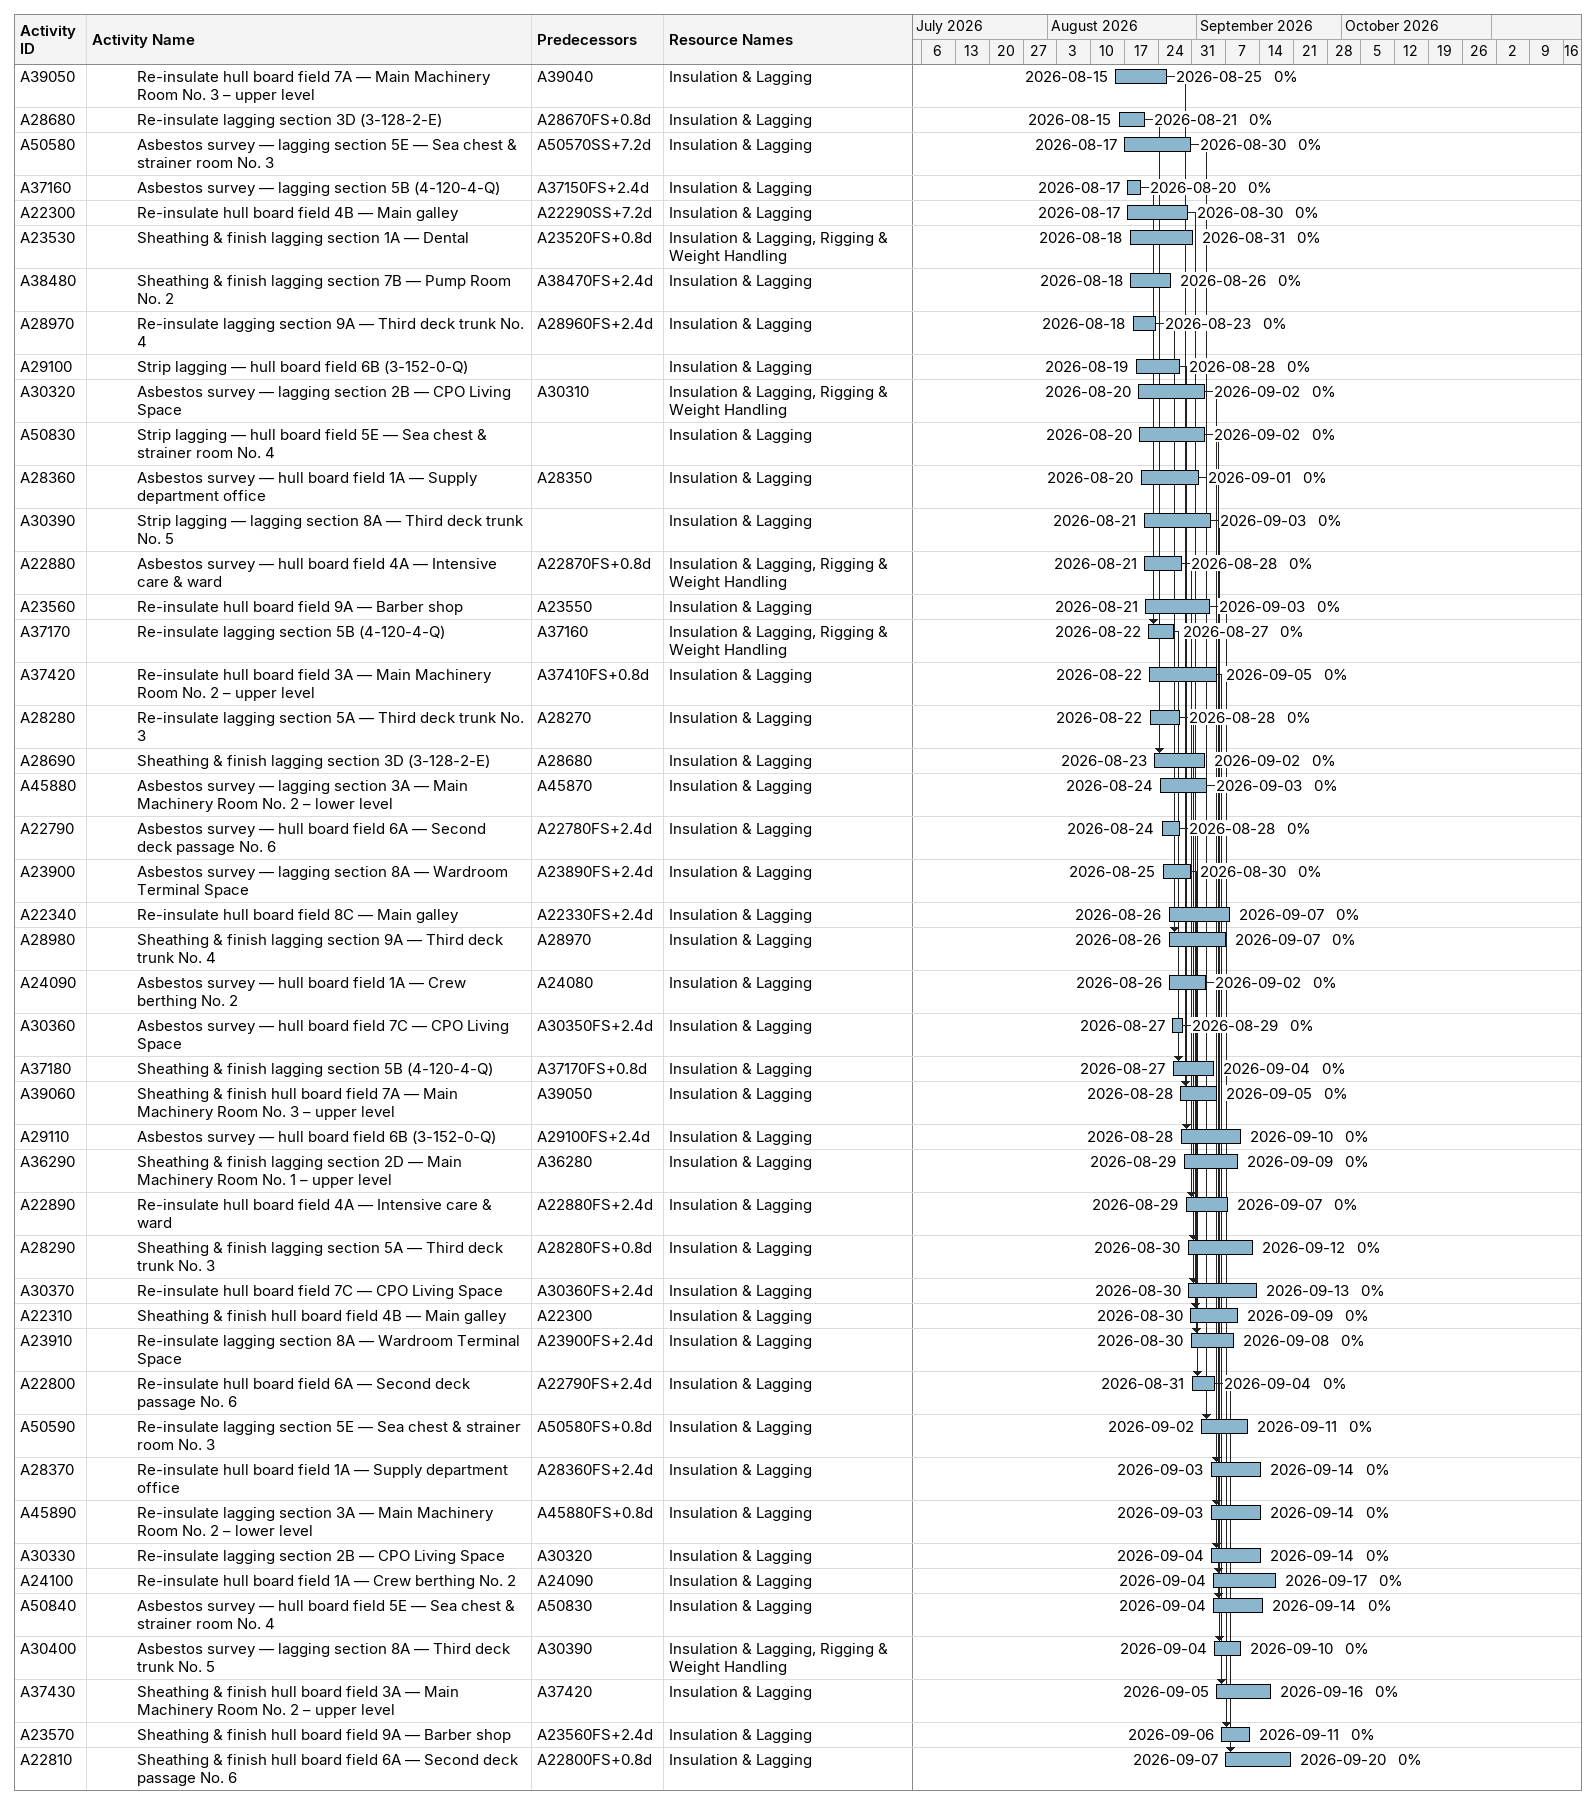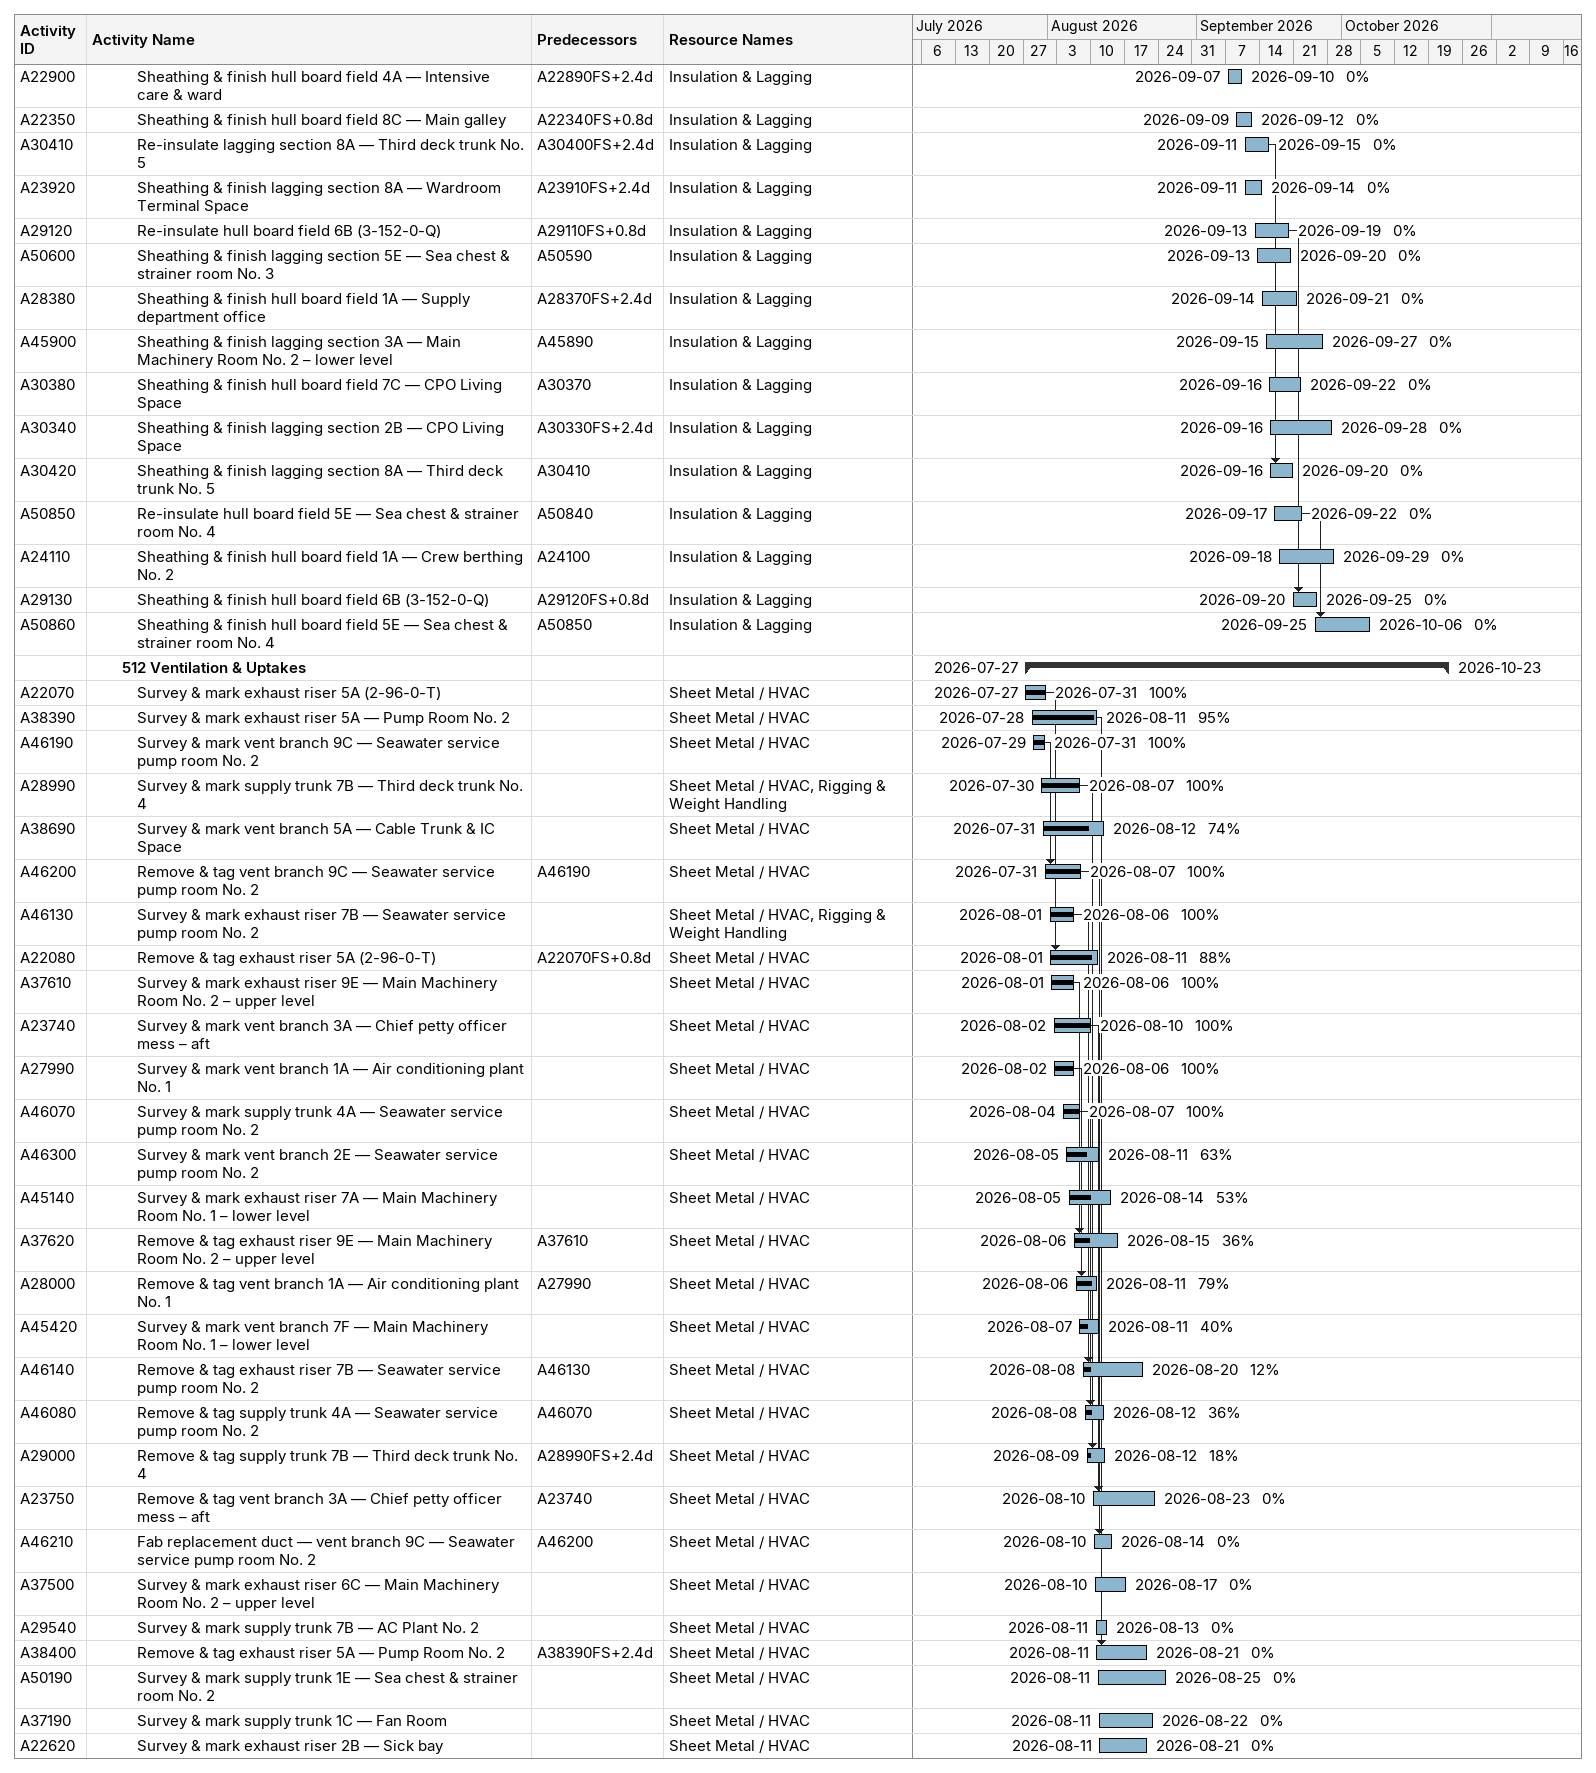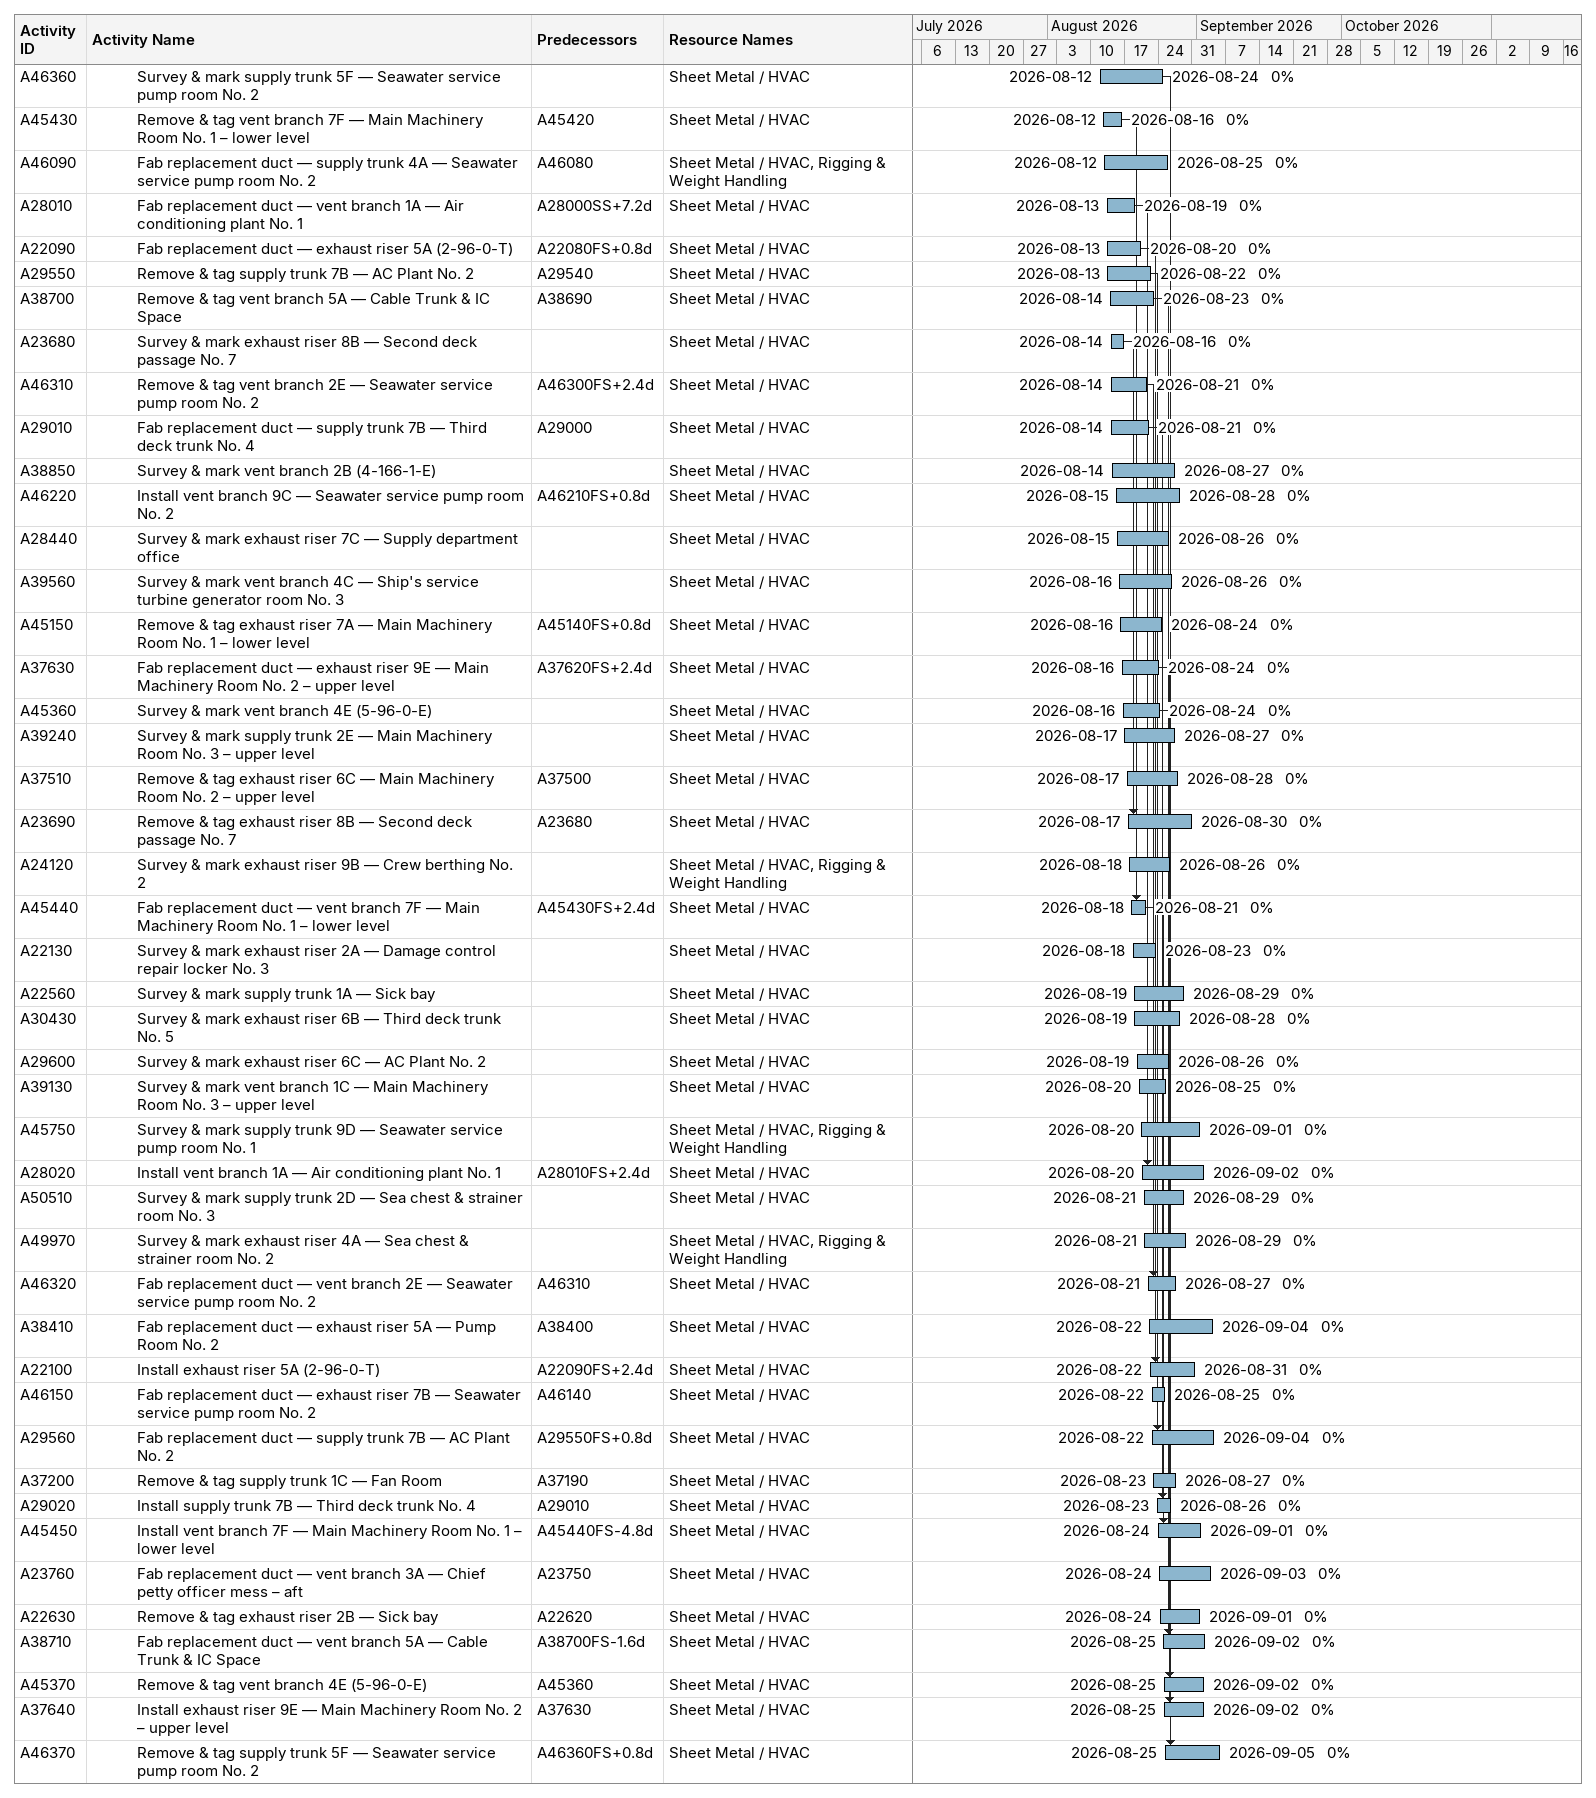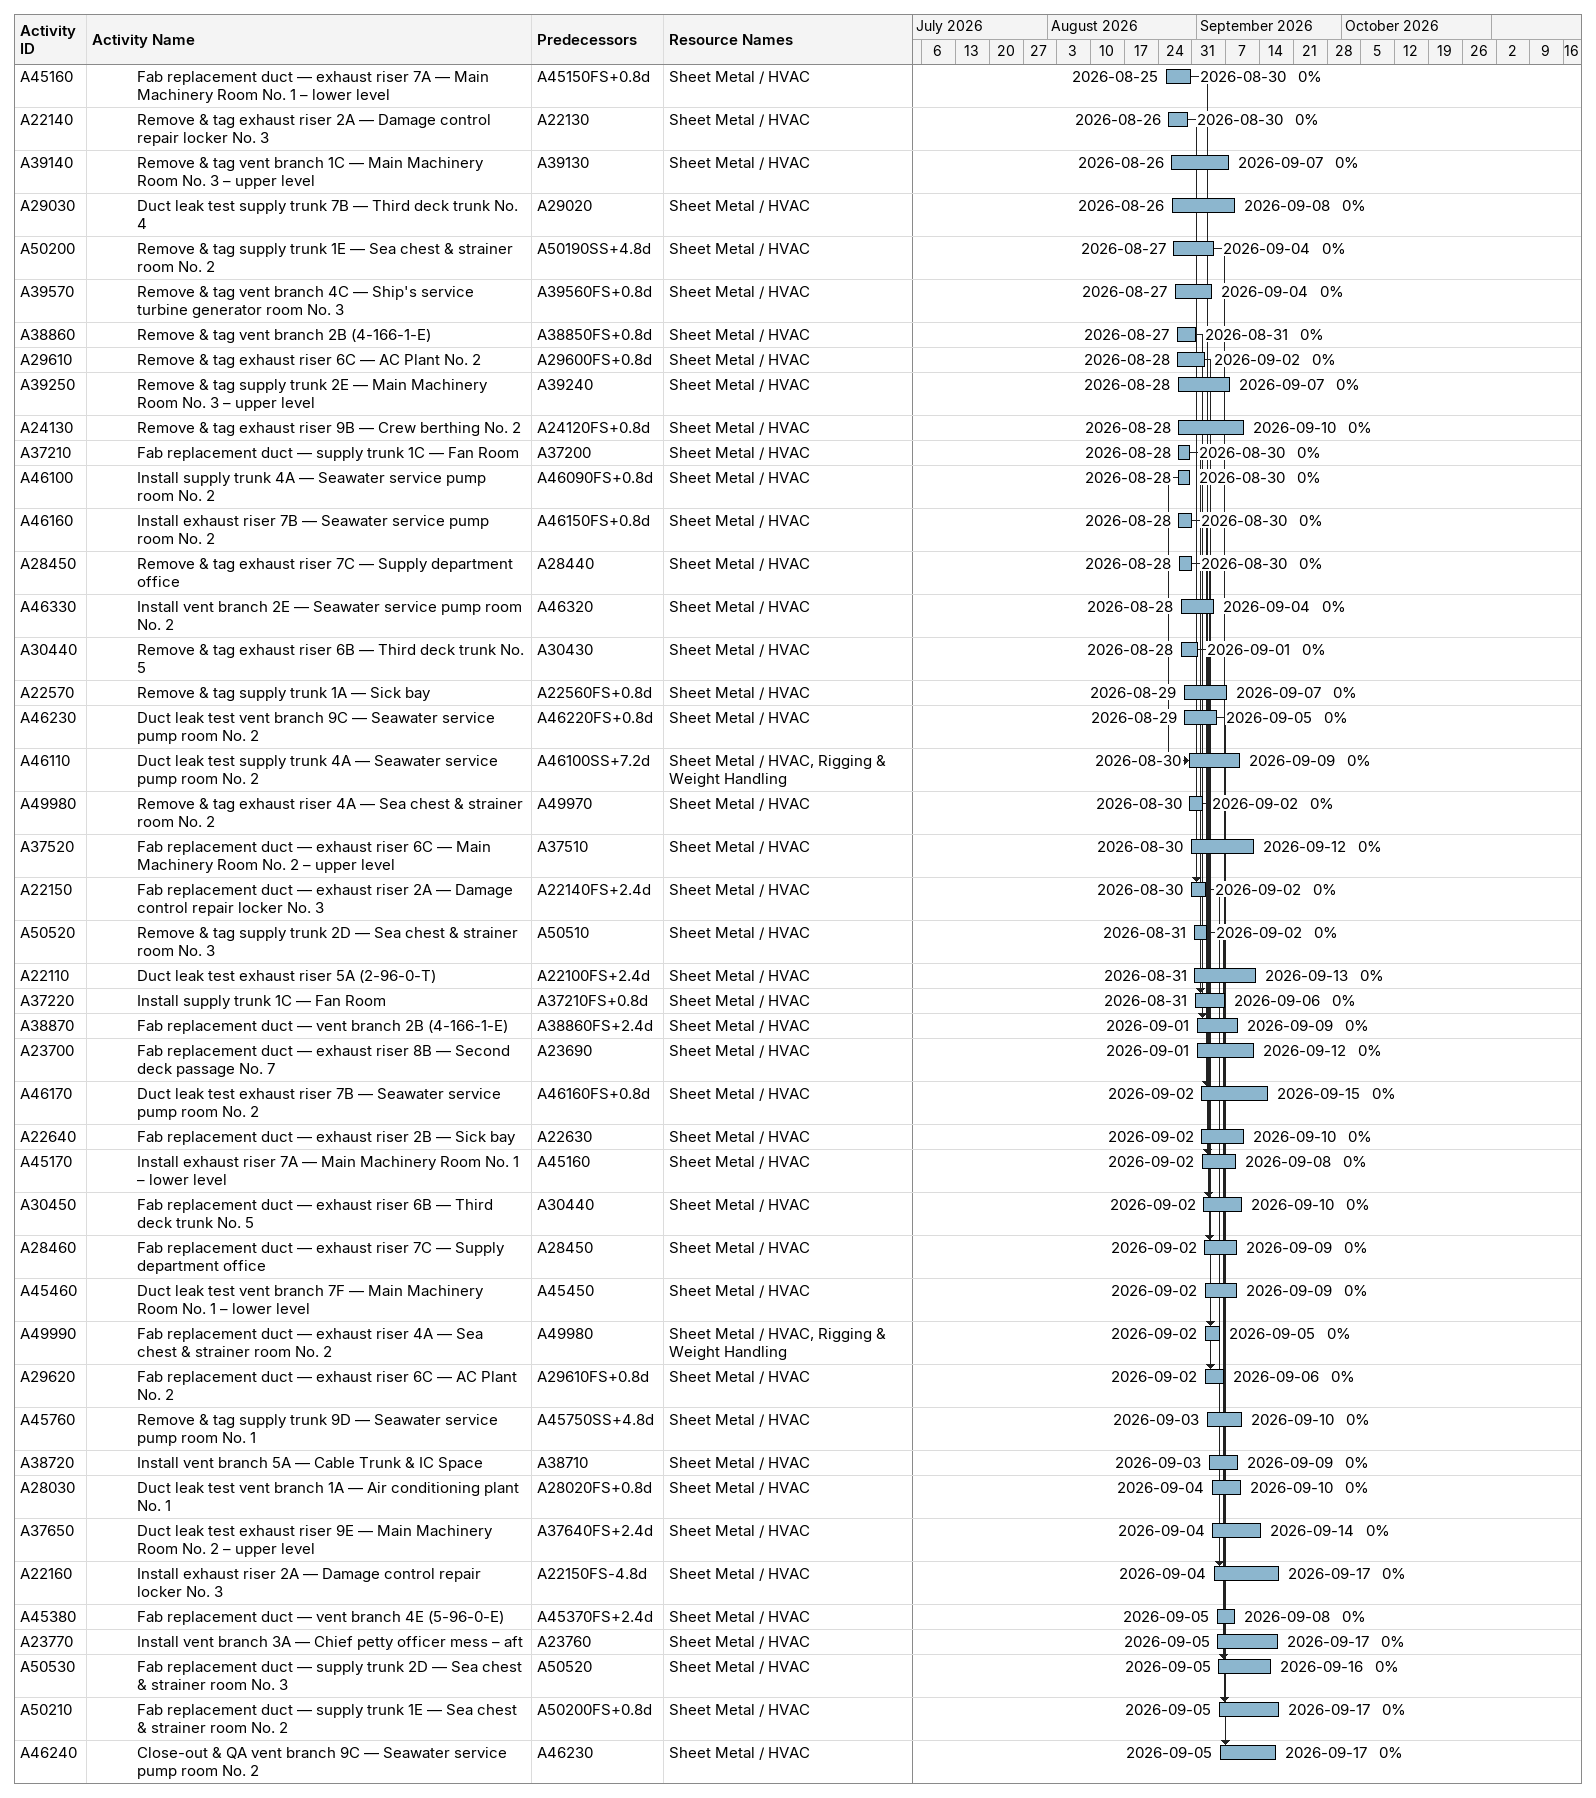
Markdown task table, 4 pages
| ID | Level | Task | Start | Finish | Predecessors | Resources | % complete |
|---|---|---|---|---|---|---|---|
| A39050 | 4 | Re-insulate hull board field 7A — Main Machinery Room No. 3 – upper level | 2026-08-15 | 2026-08-25 | A39040 | Insulation & Lagging | 0 |
| A28680 | 4 | Re-insulate lagging section 3D (3-128-2-E) | 2026-08-15 | 2026-08-21 | A28670FS+0.8d | Insulation & Lagging | 0 |
| A50580 | 4 | Asbestos survey — lagging section 5E — Sea chest & strainer room No. 3 | 2026-08-17 | 2026-08-30 | A50570SS+7.2d | Insulation & Lagging | 0 |
| A37160 | 4 | Asbestos survey — lagging section 5B (4-120-4-Q) | 2026-08-17 | 2026-08-20 | A37150FS+2.4d | Insulation & Lagging | 0 |
| A22300 | 4 | Re-insulate hull board field 4B — Main galley | 2026-08-17 | 2026-08-30 | A22290SS+7.2d | Insulation & Lagging | 0 |
| A23530 | 4 | Sheathing & finish lagging section 1A — Dental | 2026-08-18 | 2026-08-31 | A23520FS+0.8d | Insulation & Lagging, Rigging & Weight Handling | 0 |
| A38480 | 4 | Sheathing & finish lagging section 7B — Pump Room No. 2 | 2026-08-18 | 2026-08-26 | A38470FS+2.4d | Insulation & Lagging | 0 |
| A28970 | 4 | Re-insulate lagging section 9A — Third deck trunk No. 4 | 2026-08-18 | 2026-08-23 | A28960FS+2.4d | Insulation & Lagging | 0 |
| A29100 | 4 | Strip lagging — hull board field 6B (3-152-0-Q) | 2026-08-19 | 2026-08-28 |  | Insulation & Lagging | 0 |
| A30320 | 4 | Asbestos survey — lagging section 2B — CPO Living Space | 2026-08-20 | 2026-09-02 | A30310 | Insulation & Lagging, Rigging & Weight Handling | 0 |
| A50830 | 4 | Strip lagging — hull board field 5E — Sea chest & strainer room No. 4 | 2026-08-20 | 2026-09-02 |  | Insulation & Lagging | 0 |
| A28360 | 4 | Asbestos survey — hull board field 1A — Supply department office | 2026-08-20 | 2026-09-01 | A28350 | Insulation & Lagging | 0 |
| A30390 | 4 | Strip lagging — lagging section 8A — Third deck trunk No. 5 | 2026-08-21 | 2026-09-03 |  | Insulation & Lagging | 0 |
| A22880 | 4 | Asbestos survey — hull board field 4A — Intensive care & ward | 2026-08-21 | 2026-08-28 | A22870FS+0.8d | Insulation & Lagging, Rigging & Weight Handling | 0 |
| A23560 | 4 | Re-insulate hull board field 9A — Barber shop | 2026-08-21 | 2026-09-03 | A23550 | Insulation & Lagging | 0 |
| A37170 | 4 | Re-insulate lagging section 5B (4-120-4-Q) | 2026-08-22 | 2026-08-27 | A37160 | Insulation & Lagging, Rigging & Weight Handling | 0 |
| A37420 | 4 | Re-insulate hull board field 3A — Main Machinery Room No. 2 – upper level | 2026-08-22 | 2026-09-05 | A37410FS+0.8d | Insulation & Lagging | 0 |
| A28280 | 4 | Re-insulate lagging section 5A — Third deck trunk No. 3 | 2026-08-22 | 2026-08-28 | A28270 | Insulation & Lagging | 0 |
| A28690 | 4 | Sheathing & finish lagging section 3D (3-128-2-E) | 2026-08-23 | 2026-09-02 | A28680 | Insulation & Lagging | 0 |
| A45880 | 4 | Asbestos survey — lagging section 3A — Main Machinery Room No. 2 – lower level | 2026-08-24 | 2026-09-03 | A45870 | Insulation & Lagging | 0 |
| A22790 | 4 | Asbestos survey — hull board field 6A — Second deck passage No. 6 | 2026-08-24 | 2026-08-28 | A22780FS+2.4d | Insulation & Lagging | 0 |
| A23900 | 4 | Asbestos survey — lagging section 8A — Wardroom Terminal Space | 2026-08-25 | 2026-08-30 | A23890FS+2.4d | Insulation & Lagging | 0 |
| A22340 | 4 | Re-insulate hull board field 8C — Main galley | 2026-08-26 | 2026-09-07 | A22330FS+2.4d | Insulation & Lagging | 0 |
| A28980 | 4 | Sheathing & finish lagging section 9A — Third deck trunk No. 4 | 2026-08-26 | 2026-09-07 | A28970 | Insulation & Lagging | 0 |
| A24090 | 4 | Asbestos survey — hull board field 1A — Crew berthing No. 2 | 2026-08-26 | 2026-09-02 | A24080 | Insulation & Lagging | 0 |
| A30360 | 4 | Asbestos survey — hull board field 7C — CPO Living Space | 2026-08-27 | 2026-08-29 | A30350FS+2.4d | Insulation & Lagging | 0 |
| A37180 | 4 | Sheathing & finish lagging section 5B (4-120-4-Q) | 2026-08-27 | 2026-09-04 | A37170FS+0.8d | Insulation & Lagging | 0 |
| A39060 | 4 | Sheathing & finish hull board field 7A — Main Machinery Room No. 3 – upper level | 2026-08-28 | 2026-09-05 | A39050 | Insulation & Lagging | 0 |
| A29110 | 4 | Asbestos survey — hull board field 6B (3-152-0-Q) | 2026-08-28 | 2026-09-10 | A29100FS+2.4d | Insulation & Lagging | 0 |
| A36290 | 4 | Sheathing & finish lagging section 2D — Main Machinery Room No. 1 – upper level | 2026-08-29 | 2026-09-09 | A36280 | Insulation & Lagging | 0 |
| A22890 | 4 | Re-insulate hull board field 4A — Intensive care & ward | 2026-08-29 | 2026-09-07 | A22880FS+2.4d | Insulation & Lagging | 0 |
| A28290 | 4 | Sheathing & finish lagging section 5A — Third deck trunk No. 3 | 2026-08-30 | 2026-09-12 | A28280FS+0.8d | Insulation & Lagging | 0 |
| A30370 | 4 | Re-insulate hull board field 7C — CPO Living Space | 2026-08-30 | 2026-09-13 | A30360FS+2.4d | Insulation & Lagging | 0 |
| A22310 | 4 | Sheathing & finish hull board field 4B — Main galley | 2026-08-30 | 2026-09-09 | A22300 | Insulation & Lagging | 0 |
| A23910 | 4 | Re-insulate lagging section 8A — Wardroom Terminal Space | 2026-08-30 | 2026-09-08 | A23900FS+2.4d | Insulation & Lagging | 0 |
| A22800 | 4 | Re-insulate hull board field 6A — Second deck passage No. 6 | 2026-08-31 | 2026-09-04 | A22790FS+2.4d | Insulation & Lagging | 0 |
| A50590 | 4 | Re-insulate lagging section 5E — Sea chest & strainer room No. 3 | 2026-09-02 | 2026-09-11 | A50580FS+0.8d | Insulation & Lagging | 0 |
| A28370 | 4 | Re-insulate hull board field 1A — Supply department office | 2026-09-03 | 2026-09-14 | A28360FS+2.4d | Insulation & Lagging | 0 |
| A45890 | 4 | Re-insulate lagging section 3A — Main Machinery Room No. 2 – lower level | 2026-09-03 | 2026-09-14 | A45880FS+0.8d | Insulation & Lagging | 0 |
| A30330 | 4 | Re-insulate lagging section 2B — CPO Living Space | 2026-09-04 | 2026-09-14 | A30320 | Insulation & Lagging | 0 |
| A24100 | 4 | Re-insulate hull board field 1A — Crew berthing No. 2 | 2026-09-04 | 2026-09-17 | A24090 | Insulation & Lagging | 0 |
| A50840 | 4 | Asbestos survey — hull board field 5E — Sea chest & strainer room No. 4 | 2026-09-04 | 2026-09-14 | A50830 | Insulation & Lagging | 0 |
| A30400 | 4 | Asbestos survey — lagging section 8A — Third deck trunk No. 5 | 2026-09-04 | 2026-09-10 | A30390 | Insulation & Lagging, Rigging & Weight Handling | 0 |
| A37430 | 4 | Sheathing & finish hull board field 3A — Main Machinery Room No. 2 – upper level | 2026-09-05 | 2026-09-16 | A37420 | Insulation & Lagging | 0 |
| A23570 | 4 | Sheathing & finish hull board field 9A — Barber shop | 2026-09-06 | 2026-09-11 | A23560FS+2.4d | Insulation & Lagging | 0 |
| A22810 | 4 | Sheathing & finish hull board field 6A — Second deck passage No. 6 | 2026-09-07 | 2026-09-20 | A22800FS+0.8d | Insulation & Lagging | 0 |
| A22900 | 4 | Sheathing & finish hull board field 4A — Intensive care & ward | 2026-09-07 | 2026-09-10 | A22890FS+2.4d | Insulation & Lagging | 0 |
| A22350 | 4 | Sheathing & finish hull board field 8C — Main galley | 2026-09-09 | 2026-09-12 | A22340FS+0.8d | Insulation & Lagging | 0 |
| A30410 | 4 | Re-insulate lagging section 8A — Third deck trunk No. 5 | 2026-09-11 | 2026-09-15 | A30400FS+2.4d | Insulation & Lagging | 0 |
| A23920 | 4 | Sheathing & finish lagging section 8A — Wardroom Terminal Space | 2026-09-11 | 2026-09-14 | A23910FS+2.4d | Insulation & Lagging | 0 |
| A29120 | 4 | Re-insulate hull board field 6B (3-152-0-Q) | 2026-09-13 | 2026-09-19 | A29110FS+0.8d | Insulation & Lagging | 0 |
| A50600 | 4 | Sheathing & finish lagging section 5E — Sea chest & strainer room No. 3 | 2026-09-13 | 2026-09-20 | A50590 | Insulation & Lagging | 0 |
| A28380 | 4 | Sheathing & finish hull board field 1A — Supply department office | 2026-09-14 | 2026-09-21 | A28370FS+2.4d | Insulation & Lagging | 0 |
| A45900 | 4 | Sheathing & finish lagging section 3A — Main Machinery Room No. 2 – lower level | 2026-09-15 | 2026-09-27 | A45890 | Insulation & Lagging | 0 |
| A30380 | 4 | Sheathing & finish hull board field 7C — CPO Living Space | 2026-09-16 | 2026-09-22 | A30370 | Insulation & Lagging | 0 |
| A30340 | 4 | Sheathing & finish lagging section 2B — CPO Living Space | 2026-09-16 | 2026-09-28 | A30330FS+2.4d | Insulation & Lagging | 0 |
| A30420 | 4 | Sheathing & finish lagging section 8A — Third deck trunk No. 5 | 2026-09-16 | 2026-09-20 | A30410 | Insulation & Lagging | 0 |
| A50850 | 4 | Re-insulate hull board field 5E — Sea chest & strainer room No. 4 | 2026-09-17 | 2026-09-22 | A50840 | Insulation & Lagging | 0 |
| A24110 | 4 | Sheathing & finish hull board field 1A — Crew berthing No. 2 | 2026-09-18 | 2026-09-29 | A24100 | Insulation & Lagging | 0 |
| A29130 | 4 | Sheathing & finish hull board field 6B (3-152-0-Q) | 2026-09-20 | 2026-09-25 | A29120FS+0.8d | Insulation & Lagging | 0 |
| A50860 | 4 | Sheathing & finish hull board field 5E — Sea chest & strainer room No. 4 | 2026-09-25 | 2026-10-06 | A50850 | Insulation & Lagging | 0 |
|  | 3 | **512 Ventilation & Uptakes** | 2026-07-27 | 2026-10-23 |  |  |  |
| A22070 | 4 | Survey & mark exhaust riser 5A (2-96-0-T) | 2026-07-27 | 2026-07-31 |  | Sheet Metal / HVAC | 100 |
| A38390 | 4 | Survey & mark exhaust riser 5A — Pump Room No. 2 | 2026-07-28 | 2026-08-11 |  | Sheet Metal / HVAC | 95 |
| A46190 | 4 | Survey & mark vent branch 9C — Seawater service pump room No. 2 | 2026-07-29 | 2026-07-31 |  | Sheet Metal / HVAC | 100 |
| A28990 | 4 | Survey & mark supply trunk 7B — Third deck trunk No. 4 | 2026-07-30 | 2026-08-07 |  | Sheet Metal / HVAC, Rigging & Weight Handling | 100 |
| A38690 | 4 | Survey & mark vent branch 5A — Cable Trunk & IC Space | 2026-07-31 | 2026-08-12 |  | Sheet Metal / HVAC | 74 |
| A46200 | 4 | Remove & tag vent branch 9C — Seawater service pump room No. 2 | 2026-07-31 | 2026-08-07 | A46190 | Sheet Metal / HVAC | 100 |
| A46130 | 4 | Survey & mark exhaust riser 7B — Seawater service pump room No. 2 | 2026-08-01 | 2026-08-06 |  | Sheet Metal / HVAC, Rigging & Weight Handling | 100 |
| A22080 | 4 | Remove & tag exhaust riser 5A (2-96-0-T) | 2026-08-01 | 2026-08-11 | A22070FS+0.8d | Sheet Metal / HVAC | 88 |
| A37610 | 4 | Survey & mark exhaust riser 9E — Main Machinery Room No. 2 – upper level | 2026-08-01 | 2026-08-06 |  | Sheet Metal / HVAC | 100 |
| A23740 | 4 | Survey & mark vent branch 3A — Chief petty officer mess – aft | 2026-08-02 | 2026-08-10 |  | Sheet Metal / HVAC | 100 |
| A27990 | 4 | Survey & mark vent branch 1A — Air conditioning plant No. 1 | 2026-08-02 | 2026-08-06 |  | Sheet Metal / HVAC | 100 |
| A46070 | 4 | Survey & mark supply trunk 4A — Seawater service pump room No. 2 | 2026-08-04 | 2026-08-07 |  | Sheet Metal / HVAC | 100 |
| A46300 | 4 | Survey & mark vent branch 2E — Seawater service pump room No. 2 | 2026-08-05 | 2026-08-11 |  | Sheet Metal / HVAC | 63 |
| A45140 | 4 | Survey & mark exhaust riser 7A — Main Machinery Room No. 1 – lower level | 2026-08-05 | 2026-08-14 |  | Sheet Metal / HVAC | 53 |
| A37620 | 4 | Remove & tag exhaust riser 9E — Main Machinery Room No. 2 – upper level | 2026-08-06 | 2026-08-15 | A37610 | Sheet Metal / HVAC | 36 |
| A28000 | 4 | Remove & tag vent branch 1A — Air conditioning plant No. 1 | 2026-08-06 | 2026-08-11 | A27990 | Sheet Metal / HVAC | 79 |
| A45420 | 4 | Survey & mark vent branch 7F — Main Machinery Room No. 1 – lower level | 2026-08-07 | 2026-08-11 |  | Sheet Metal / HVAC | 40 |
| A46140 | 4 | Remove & tag exhaust riser 7B — Seawater service pump room No. 2 | 2026-08-08 | 2026-08-20 | A46130 | Sheet Metal / HVAC | 12 |
| A46080 | 4 | Remove & tag supply trunk 4A — Seawater service pump room No. 2 | 2026-08-08 | 2026-08-12 | A46070 | Sheet Metal / HVAC | 36 |
| A29000 | 4 | Remove & tag supply trunk 7B — Third deck trunk No. 4 | 2026-08-09 | 2026-08-12 | A28990FS+2.4d | Sheet Metal / HVAC | 18 |
| A23750 | 4 | Remove & tag vent branch 3A — Chief petty officer mess – aft | 2026-08-10 | 2026-08-23 | A23740 | Sheet Metal / HVAC | 0 |
| A46210 | 4 | Fab replacement duct — vent branch 9C — Seawater service pump room No. 2 | 2026-08-10 | 2026-08-14 | A46200 | Sheet Metal / HVAC | 0 |
| A37500 | 4 | Survey & mark exhaust riser 6C — Main Machinery Room No. 2 – upper level | 2026-08-10 | 2026-08-17 |  | Sheet Metal / HVAC | 0 |
| A29540 | 4 | Survey & mark supply trunk 7B — AC Plant No. 2 | 2026-08-11 | 2026-08-13 |  | Sheet Metal / HVAC | 0 |
| A38400 | 4 | Remove & tag exhaust riser 5A — Pump Room No. 2 | 2026-08-11 | 2026-08-21 | A38390FS+2.4d | Sheet Metal / HVAC | 0 |
| A50190 | 4 | Survey & mark supply trunk 1E — Sea chest & strainer room No. 2 | 2026-08-11 | 2026-08-25 |  | Sheet Metal / HVAC | 0 |
| A37190 | 4 | Survey & mark supply trunk 1C — Fan Room | 2026-08-11 | 2026-08-22 |  | Sheet Metal / HVAC | 0 |
| A22620 | 4 | Survey & mark exhaust riser 2B — Sick bay | 2026-08-11 | 2026-08-21 |  | Sheet Metal / HVAC | 0 |
| A46360 | 4 | Survey & mark supply trunk 5F — Seawater service pump room No. 2 | 2026-08-12 | 2026-08-24 |  | Sheet Metal / HVAC | 0 |
| A45430 | 4 | Remove & tag vent branch 7F — Main Machinery Room No. 1 – lower level | 2026-08-12 | 2026-08-16 | A45420 | Sheet Metal / HVAC | 0 |
| A46090 | 4 | Fab replacement duct — supply trunk 4A — Seawater service pump room No. 2 | 2026-08-12 | 2026-08-25 | A46080 | Sheet Metal / HVAC, Rigging & Weight Handling | 0 |
| A28010 | 4 | Fab replacement duct — vent branch 1A — Air conditioning plant No. 1 | 2026-08-13 | 2026-08-19 | A28000SS+7.2d | Sheet Metal / HVAC | 0 |
| A22090 | 4 | Fab replacement duct — exhaust riser 5A (2-96-0-T) | 2026-08-13 | 2026-08-20 | A22080FS+0.8d | Sheet Metal / HVAC | 0 |
| A29550 | 4 | Remove & tag supply trunk 7B — AC Plant No. 2 | 2026-08-13 | 2026-08-22 | A29540 | Sheet Metal / HVAC | 0 |
| A38700 | 4 | Remove & tag vent branch 5A — Cable Trunk & IC Space | 2026-08-14 | 2026-08-23 | A38690 | Sheet Metal / HVAC | 0 |
| A23680 | 4 | Survey & mark exhaust riser 8B — Second deck passage No. 7 | 2026-08-14 | 2026-08-16 |  | Sheet Metal / HVAC | 0 |
| A46310 | 4 | Remove & tag vent branch 2E — Seawater service pump room No. 2 | 2026-08-14 | 2026-08-21 | A46300FS+2.4d | Sheet Metal / HVAC | 0 |
| A29010 | 4 | Fab replacement duct — supply trunk 7B — Third deck trunk No. 4 | 2026-08-14 | 2026-08-21 | A29000 | Sheet Metal / HVAC | 0 |
| A38850 | 4 | Survey & mark vent branch 2B (4-166-1-E) | 2026-08-14 | 2026-08-27 |  | Sheet Metal / HVAC | 0 |
| A46220 | 4 | Install vent branch 9C — Seawater service pump room No. 2 | 2026-08-15 | 2026-08-28 | A46210FS+0.8d | Sheet Metal / HVAC | 0 |
| A28440 | 4 | Survey & mark exhaust riser 7C — Supply department office | 2026-08-15 | 2026-08-26 |  | Sheet Metal / HVAC | 0 |
| A39560 | 4 | Survey & mark vent branch 4C — Ship's service turbine generator room No. 3 | 2026-08-16 | 2026-08-26 |  | Sheet Metal / HVAC | 0 |
| A45150 | 4 | Remove & tag exhaust riser 7A — Main Machinery Room No. 1 – lower level | 2026-08-16 | 2026-08-24 | A45140FS+0.8d | Sheet Metal / HVAC | 0 |
| A37630 | 4 | Fab replacement duct — exhaust riser 9E — Main Machinery Room No. 2 – upper level | 2026-08-16 | 2026-08-24 | A37620FS+2.4d | Sheet Metal / HVAC | 0 |
| A45360 | 4 | Survey & mark vent branch 4E (5-96-0-E) | 2026-08-16 | 2026-08-24 |  | Sheet Metal / HVAC | 0 |
| A39240 | 4 | Survey & mark supply trunk 2E — Main Machinery Room No. 3 – upper level | 2026-08-17 | 2026-08-27 |  | Sheet Metal / HVAC | 0 |
| A37510 | 4 | Remove & tag exhaust riser 6C — Main Machinery Room No. 2 – upper level | 2026-08-17 | 2026-08-28 | A37500 | Sheet Metal / HVAC | 0 |
| A23690 | 4 | Remove & tag exhaust riser 8B — Second deck passage No. 7 | 2026-08-17 | 2026-08-30 | A23680 | Sheet Metal / HVAC | 0 |
| A24120 | 4 | Survey & mark exhaust riser 9B — Crew berthing No. 2 | 2026-08-18 | 2026-08-26 |  | Sheet Metal / HVAC, Rigging & Weight Handling | 0 |
| A45440 | 4 | Fab replacement duct — vent branch 7F — Main Machinery Room No. 1 – lower level | 2026-08-18 | 2026-08-21 | A45430FS+2.4d | Sheet Metal / HVAC | 0 |
| A22130 | 4 | Survey & mark exhaust riser 2A — Damage control repair locker No. 3 | 2026-08-18 | 2026-08-23 |  | Sheet Metal / HVAC | 0 |
| A22560 | 4 | Survey & mark supply trunk 1A — Sick bay | 2026-08-19 | 2026-08-29 |  | Sheet Metal / HVAC | 0 |
| A30430 | 4 | Survey & mark exhaust riser 6B — Third deck trunk No. 5 | 2026-08-19 | 2026-08-28 |  | Sheet Metal / HVAC | 0 |
| A29600 | 4 | Survey & mark exhaust riser 6C — AC Plant No. 2 | 2026-08-19 | 2026-08-26 |  | Sheet Metal / HVAC | 0 |
| A39130 | 4 | Survey & mark vent branch 1C — Main Machinery Room No. 3 – upper level | 2026-08-20 | 2026-08-25 |  | Sheet Metal / HVAC | 0 |
| A45750 | 4 | Survey & mark supply trunk 9D — Seawater service pump room No. 1 | 2026-08-20 | 2026-09-01 |  | Sheet Metal / HVAC, Rigging & Weight Handling | 0 |
| A28020 | 4 | Install vent branch 1A — Air conditioning plant No. 1 | 2026-08-20 | 2026-09-02 | A28010FS+2.4d | Sheet Metal / HVAC | 0 |
| A50510 | 4 | Survey & mark supply trunk 2D — Sea chest & strainer room No. 3 | 2026-08-21 | 2026-08-29 |  | Sheet Metal / HVAC | 0 |
| A49970 | 4 | Survey & mark exhaust riser 4A — Sea chest & strainer room No. 2 | 2026-08-21 | 2026-08-29 |  | Sheet Metal / HVAC, Rigging & Weight Handling | 0 |
| A46320 | 4 | Fab replacement duct — vent branch 2E — Seawater service pump room No. 2 | 2026-08-21 | 2026-08-27 | A46310 | Sheet Metal / HVAC | 0 |
| A38410 | 4 | Fab replacement duct — exhaust riser 5A — Pump Room No. 2 | 2026-08-22 | 2026-09-04 | A38400 | Sheet Metal / HVAC | 0 |
| A22100 | 4 | Install exhaust riser 5A (2-96-0-T) | 2026-08-22 | 2026-08-31 | A22090FS+2.4d | Sheet Metal / HVAC | 0 |
| A46150 | 4 | Fab replacement duct — exhaust riser 7B — Seawater service pump room No. 2 | 2026-08-22 | 2026-08-25 | A46140 | Sheet Metal / HVAC | 0 |
| A29560 | 4 | Fab replacement duct — supply trunk 7B — AC Plant No. 2 | 2026-08-22 | 2026-09-04 | A29550FS+0.8d | Sheet Metal / HVAC | 0 |
| A37200 | 4 | Remove & tag supply trunk 1C — Fan Room | 2026-08-23 | 2026-08-27 | A37190 | Sheet Metal / HVAC | 0 |
| A29020 | 4 | Install supply trunk 7B — Third deck trunk No. 4 | 2026-08-23 | 2026-08-26 | A29010 | Sheet Metal / HVAC | 0 |
| A45450 | 4 | Install vent branch 7F — Main Machinery Room No. 1 – lower level | 2026-08-24 | 2026-09-01 | A45440FS-4.8d | Sheet Metal / HVAC | 0 |
| A23760 | 4 | Fab replacement duct — vent branch 3A — Chief petty officer mess – aft | 2026-08-24 | 2026-09-03 | A23750 | Sheet Metal / HVAC | 0 |
| A22630 | 4 | Remove & tag exhaust riser 2B — Sick bay | 2026-08-24 | 2026-09-01 | A22620 | Sheet Metal / HVAC | 0 |
| A38710 | 4 | Fab replacement duct — vent branch 5A — Cable Trunk & IC Space | 2026-08-25 | 2026-09-02 | A38700FS-1.6d | Sheet Metal / HVAC | 0 |
| A45370 | 4 | Remove & tag vent branch 4E (5-96-0-E) | 2026-08-25 | 2026-09-02 | A45360 | Sheet Metal / HVAC | 0 |
| A37640 | 4 | Install exhaust riser 9E — Main Machinery Room No. 2 – upper level | 2026-08-25 | 2026-09-02 | A37630 | Sheet Metal / HVAC | 0 |
| A46370 | 4 | Remove & tag supply trunk 5F — Seawater service pump room No. 2 | 2026-08-25 | 2026-09-05 | A46360FS+0.8d | Sheet Metal / HVAC | 0 |
| A45160 | 4 | Fab replacement duct — exhaust riser 7A — Main Machinery Room No. 1 – lower level | 2026-08-25 | 2026-08-30 | A45150FS+0.8d | Sheet Metal / HVAC | 0 |
| A22140 | 4 | Remove & tag exhaust riser 2A — Damage control repair locker No. 3 | 2026-08-26 | 2026-08-30 | A22130 | Sheet Metal / HVAC | 0 |
| A39140 | 4 | Remove & tag vent branch 1C — Main Machinery Room No. 3 – upper level | 2026-08-26 | 2026-09-07 | A39130 | Sheet Metal / HVAC | 0 |
| A29030 | 4 | Duct leak test supply trunk 7B — Third deck trunk No. 4 | 2026-08-26 | 2026-09-08 | A29020 | Sheet Metal / HVAC | 0 |
| A50200 | 4 | Remove & tag supply trunk 1E — Sea chest & strainer room No. 2 | 2026-08-27 | 2026-09-04 | A50190SS+4.8d | Sheet Metal / HVAC | 0 |
| A39570 | 4 | Remove & tag vent branch 4C — Ship's service turbine generator room No. 3 | 2026-08-27 | 2026-09-04 | A39560FS+0.8d | Sheet Metal / HVAC | 0 |
| A38860 | 4 | Remove & tag vent branch 2B (4-166-1-E) | 2026-08-27 | 2026-08-31 | A38850FS+0.8d | Sheet Metal / HVAC | 0 |
| A29610 | 4 | Remove & tag exhaust riser 6C — AC Plant No. 2 | 2026-08-28 | 2026-09-02 | A29600FS+0.8d | Sheet Metal / HVAC | 0 |
| A39250 | 4 | Remove & tag supply trunk 2E — Main Machinery Room No. 3 – upper level | 2026-08-28 | 2026-09-07 | A39240 | Sheet Metal / HVAC | 0 |
| A24130 | 4 | Remove & tag exhaust riser 9B — Crew berthing No. 2 | 2026-08-28 | 2026-09-10 | A24120FS+0.8d | Sheet Metal / HVAC | 0 |
| A37210 | 4 | Fab replacement duct — supply trunk 1C — Fan Room | 2026-08-28 | 2026-08-30 | A37200 | Sheet Metal / HVAC | 0 |
| A46100 | 4 | Install supply trunk 4A — Seawater service pump room No. 2 | 2026-08-28 | 2026-08-30 | A46090FS+0.8d | Sheet Metal / HVAC | 0 |
| A46160 | 4 | Install exhaust riser 7B — Seawater service pump room No. 2 | 2026-08-28 | 2026-08-30 | A46150FS+0.8d | Sheet Metal / HVAC | 0 |
| A28450 | 4 | Remove & tag exhaust riser 7C — Supply department office | 2026-08-28 | 2026-08-30 | A28440 | Sheet Metal / HVAC | 0 |
| A46330 | 4 | Install vent branch 2E — Seawater service pump room No. 2 | 2026-08-28 | 2026-09-04 | A46320 | Sheet Metal / HVAC | 0 |
| A30440 | 4 | Remove & tag exhaust riser 6B — Third deck trunk No. 5 | 2026-08-28 | 2026-09-01 | A30430 | Sheet Metal / HVAC | 0 |
| A22570 | 4 | Remove & tag supply trunk 1A — Sick bay | 2026-08-29 | 2026-09-07 | A22560FS+0.8d | Sheet Metal / HVAC | 0 |
| A46230 | 4 | Duct leak test vent branch 9C — Seawater service pump room No. 2 | 2026-08-29 | 2026-09-05 | A46220FS+0.8d | Sheet Metal / HVAC | 0 |
| A46110 | 4 | Duct leak test supply trunk 4A — Seawater service pump room No. 2 | 2026-08-30 | 2026-09-09 | A46100SS+7.2d | Sheet Metal / HVAC, Rigging & Weight Handling | 0 |
| A49980 | 4 | Remove & tag exhaust riser 4A — Sea chest & strainer room No. 2 | 2026-08-30 | 2026-09-02 | A49970 | Sheet Metal / HVAC | 0 |
| A37520 | 4 | Fab replacement duct — exhaust riser 6C — Main Machinery Room No. 2 – upper level | 2026-08-30 | 2026-09-12 | A37510 | Sheet Metal / HVAC | 0 |
| A22150 | 4 | Fab replacement duct — exhaust riser 2A — Damage control repair locker No. 3 | 2026-08-30 | 2026-09-02 | A22140FS+2.4d | Sheet Metal / HVAC | 0 |
| A50520 | 4 | Remove & tag supply trunk 2D — Sea chest & strainer room No. 3 | 2026-08-31 | 2026-09-02 | A50510 | Sheet Metal / HVAC | 0 |
| A22110 | 4 | Duct leak test exhaust riser 5A (2-96-0-T) | 2026-08-31 | 2026-09-13 | A22100FS+2.4d | Sheet Metal / HVAC | 0 |
| A37220 | 4 | Install supply trunk 1C — Fan Room | 2026-08-31 | 2026-09-06 | A37210FS+0.8d | Sheet Metal / HVAC | 0 |
| A38870 | 4 | Fab replacement duct — vent branch 2B (4-166-1-E) | 2026-09-01 | 2026-09-09 | A38860FS+2.4d | Sheet Metal / HVAC | 0 |
| A23700 | 4 | Fab replacement duct — exhaust riser 8B — Second deck passage No. 7 | 2026-09-01 | 2026-09-12 | A23690 | Sheet Metal / HVAC | 0 |
| A46170 | 4 | Duct leak test exhaust riser 7B — Seawater service pump room No. 2 | 2026-09-02 | 2026-09-15 | A46160FS+0.8d | Sheet Metal / HVAC | 0 |
| A22640 | 4 | Fab replacement duct — exhaust riser 2B — Sick bay | 2026-09-02 | 2026-09-10 | A22630 | Sheet Metal / HVAC | 0 |
| A45170 | 4 | Install exhaust riser 7A — Main Machinery Room No. 1 – lower level | 2026-09-02 | 2026-09-08 | A45160 | Sheet Metal / HVAC | 0 |
| A30450 | 4 | Fab replacement duct — exhaust riser 6B — Third deck trunk No. 5 | 2026-09-02 | 2026-09-10 | A30440 | Sheet Metal / HVAC | 0 |
| A28460 | 4 | Fab replacement duct — exhaust riser 7C — Supply department office | 2026-09-02 | 2026-09-09 | A28450 | Sheet Metal / HVAC | 0 |
| A45460 | 4 | Duct leak test vent branch 7F — Main Machinery Room No. 1 – lower level | 2026-09-02 | 2026-09-09 | A45450 | Sheet Metal / HVAC | 0 |
| A49990 | 4 | Fab replacement duct — exhaust riser 4A — Sea chest & strainer room No. 2 | 2026-09-02 | 2026-09-05 | A49980 | Sheet Metal / HVAC, Rigging & Weight Handling | 0 |
| A29620 | 4 | Fab replacement duct — exhaust riser 6C — AC Plant No. 2 | 2026-09-02 | 2026-09-06 | A29610FS+0.8d | Sheet Metal / HVAC | 0 |
| A45760 | 4 | Remove & tag supply trunk 9D — Seawater service pump room No. 1 | 2026-09-03 | 2026-09-10 | A45750SS+4.8d | Sheet Metal / HVAC | 0 |
| A38720 | 4 | Install vent branch 5A — Cable Trunk & IC Space | 2026-09-03 | 2026-09-09 | A38710 | Sheet Metal / HVAC | 0 |
| A28030 | 4 | Duct leak test vent branch 1A — Air conditioning plant No. 1 | 2026-09-04 | 2026-09-10 | A28020FS+0.8d | Sheet Metal / HVAC | 0 |
| A37650 | 4 | Duct leak test exhaust riser 9E — Main Machinery Room No. 2 – upper level | 2026-09-04 | 2026-09-14 | A37640FS+2.4d | Sheet Metal / HVAC | 0 |
| A22160 | 4 | Install exhaust riser 2A — Damage control repair locker No. 3 | 2026-09-04 | 2026-09-17 | A22150FS-4.8d | Sheet Metal / HVAC | 0 |
| A45380 | 4 | Fab replacement duct — vent branch 4E (5-96-0-E) | 2026-09-05 | 2026-09-08 | A45370FS+2.4d | Sheet Metal / HVAC | 0 |
| A23770 | 4 | Install vent branch 3A — Chief petty officer mess – aft | 2026-09-05 | 2026-09-17 | A23760 | Sheet Metal / HVAC | 0 |
| A50530 | 4 | Fab replacement duct — supply trunk 2D — Sea chest & strainer room No. 3 | 2026-09-05 | 2026-09-16 | A50520 | Sheet Metal / HVAC | 0 |
| A50210 | 4 | Fab replacement duct — supply trunk 1E — Sea chest & strainer room No. 2 | 2026-09-05 | 2026-09-17 | A50200FS+0.8d | Sheet Metal / HVAC | 0 |
| A46240 | 4 | Close-out & QA vent branch 9C — Seawater service pump room No. 2 | 2026-09-05 | 2026-09-17 | A46230 | Sheet Metal / HVAC | 0 |
